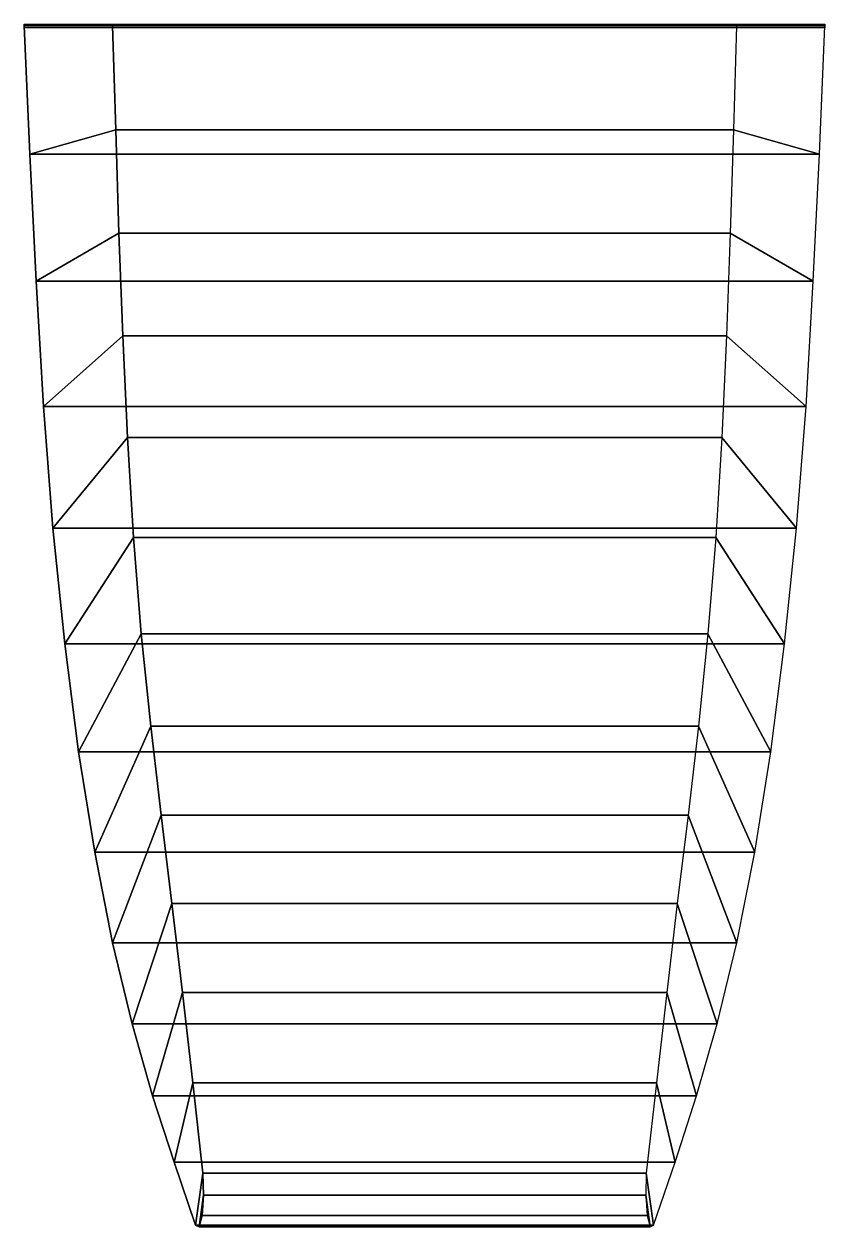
# Model space of a CAD drawing. Extents: x -11 to 11, y -33 to 0.
import ezdxf

# ---------------------------------------------------------------- set-up
doc = ezdxf.new("R2010")
doc.units = 0
doc.layers.add('CONTORNO', color=2, linetype='CONTINUOUS')
doc.layers.add('PUXADOR', color=252, linetype='CONTINUOUS')

msp = doc.modelspace()

# ---------------------------------------------------------------- linework, layer by layer
at = {"layer": 'CONTORNO', "linetype": 'BYBLOCK'}
msp.add_lwpolyline([(11, 0.05), (11, -0.05), (-11, -0.05), (-11, 0.05), (11, 0.05)], dxfattribs=at)
at = {"layer": 'PUXADOR', "linetype": 'BYBLOCK'}
for points in [[(-8.57, 0, -6.505), (-11, 0, 6.505), (11, 0, 6.505), (8.57, 0, -6.505)], [(11, 0, 6.505), (8.57, 0, -6.505), (8.57, 0, -6.505)]]:
    msp.add_3dface(points, dxfattribs=at)
at = {"layer": 'PUXADOR'}
for points in [[(-6.09, -31.49, -19.365), (-6.07, -32.1, -19.495), (-6.19, -32.97, -18.725), (-6.29, -32.92, -18.115)], [(6.09, -31.49, -19.365), (6.08, -32.1, -19.495), (6.2, -32.97, -18.725), (6.29, -32.92, -18.115)], [(-6.07, -32.1, -19.495), (-6.11, -32.66, -19.245), (-6.19, -32.97, -18.725), (-6.07, -32.1, -19.495)], [(6.08, -32.1, -19.495), (6.12, -32.66, -19.245), (6.2, -32.97, -18.725), (6.08, -32.1, -19.495)]]:
    msp.add_3dface(points, dxfattribs=at)

# ---------------------------------------------------------------- meshes
mesh = msp.add_polymesh((2, 13), dxfattribs=at)
for k, corner in enumerate([(-8.57, 0, -6.505), (-8.48, -2.85, -6.925), (-8.4, -5.69, -7.385), (-8.29, -8.51, -7.945), (-8.16, -11.3, -8.635), (-7.99, -14.04, -9.515), (-7.78, -16.69, -10.625), (-7.52, -19.22, -11.965), (-7.23, -21.67, -13.455), (-6.94, -24.09, -14.985), (-6.65, -26.53, -16.485), (-6.36, -29.01, -17.935), (-6.09, -31.49, -19.365), (-11, 0, 6.505), (-10.84, -3.52, 5.715), (-10.67, -7.01, 4.825), (-10.47, -10.45, 3.745), (-10.21, -13.79, 2.395), (-9.88, -16.96, 0.705), (-9.5, -19.93, -1.305), (-9.06, -22.68, -3.605), (-8.57, -25.17, -6.175), (-8.03, -27.39, -8.965), (-7.47, -29.37, -11.935), (-6.88, -31.19, -15.005), (-6.29, -32.92, -18.115)]):
    mesh.set_mesh_vertex(divmod(k, 13), corner)
mesh = msp.add_polymesh((2, 13), dxfattribs=at)
for k, corner in enumerate([(-11, 0, 6.505), (-10.84, -3.52, 5.715), (-10.67, -7.01, 4.825), (-10.47, -10.45, 3.745), (-10.21, -13.79, 2.395), (-9.88, -16.96, 0.705), (-9.5, -19.93, -1.305), (-9.06, -22.68, -3.605), (-8.57, -25.17, -6.175), (-8.03, -27.39, -8.965), (-7.47, -29.37, -11.935), (-6.88, -31.19, -15.005), (-6.29, -32.92, -18.115), (11, 0, 6.505), (10.85, -3.52, 5.715), (10.68, -7.01, 4.825), (10.48, -10.45, 3.745), (10.22, -13.79, 2.395), (9.89, -16.96, 0.705), (9.51, -19.93, -1.305), (9.07, -22.68, -3.605), (8.58, -25.17, -6.175), (8.04, -27.39, -8.965), (7.47, -29.37, -11.935), (6.89, -31.19, -15.005), (6.29, -32.92, -18.115)]):
    mesh.set_mesh_vertex(divmod(k, 13), corner)
mesh = msp.add_polymesh((2, 13), dxfattribs=at)
for k, corner in enumerate([(8.57, 0, -6.505), (8.49, -2.85, -6.925), (8.4, -5.69, -7.385), (8.3, -8.51, -7.945), (8.17, -11.3, -8.635), (8, -14.04, -9.515), (7.78, -16.69, -10.625), (7.53, -19.22, -11.965), (7.24, -21.67, -13.455), (6.94, -24.09, -14.985), (6.66, -26.53, -16.485), (6.37, -29.01, -17.935), (6.09, -31.49, -19.365), (-8.57, 0, -6.505), (-8.48, -2.85, -6.925), (-8.4, -5.69, -7.385), (-8.29, -8.51, -7.945), (-8.16, -11.3, -8.635), (-7.99, -14.04, -9.515), (-7.78, -16.69, -10.625), (-7.52, -19.22, -11.965), (-7.23, -21.67, -13.455), (-6.94, -24.09, -14.985), (-6.65, -26.53, -16.485), (-6.36, -29.01, -17.935), (-6.09, -31.49, -19.365)]):
    mesh.set_mesh_vertex(divmod(k, 13), corner)
mesh = msp.add_polymesh((2, 13), dxfattribs=at)
for k, corner in enumerate([(8.57, 0, -6.505), (8.49, -2.85, -6.925), (8.4, -5.69, -7.385), (8.3, -8.51, -7.945), (8.17, -11.3, -8.635), (8, -14.04, -9.515), (7.78, -16.69, -10.625), (7.53, -19.22, -11.965), (7.24, -21.67, -13.455), (6.94, -24.09, -14.985), (6.66, -26.53, -16.485), (6.37, -29.01, -17.935), (6.09, -31.49, -19.365), (11, 0, 6.505), (10.85, -3.52, 5.715), (10.68, -7.01, 4.825), (10.48, -10.45, 3.745), (10.22, -13.79, 2.395), (9.89, -16.96, 0.705), (9.51, -19.93, -1.305), (9.07, -22.68, -3.605), (8.58, -25.17, -6.175), (8.04, -27.39, -8.965), (7.47, -29.37, -11.935), (6.89, -31.19, -15.005), (6.29, -32.92, -18.115)]):
    mesh.set_mesh_vertex(divmod(k, 13), corner)
mesh = msp.add_polymesh((2, 5), dxfattribs=at)
for k, corner in enumerate([(-6.29, -32.92, -18.115), (-6.19, -32.97, -18.725), (-6.11, -32.66, -19.245), (-6.07, -32.1, -19.495), (-6.09, -31.49, -19.365), (6.29, -32.92, -18.115), (6.2, -32.97, -18.725), (6.12, -32.66, -19.245), (6.08, -32.1, -19.495), (6.09, -31.49, -19.365)]):
    mesh.set_mesh_vertex(divmod(k, 5), corner)

doc.saveas('drawing.dxf')
